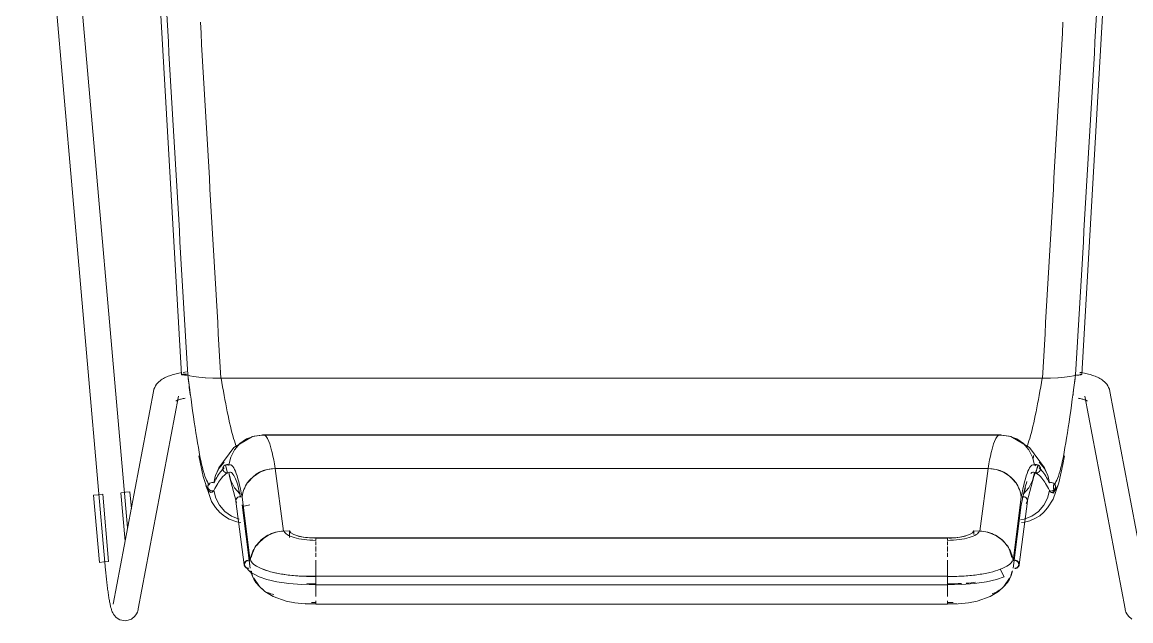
# Model space of a CAD drawing. Header units: millimetres. Extents: x 155927 to 317870, y -36033 to 97293.
# Drawn here: x 158896 to 159413, y 30366 to 30645 of the extents above; entities that cross this region are included whole.
import ezdxf

# ---------------------------------------------------------------- set-up
doc = ezdxf.new("R2010")
doc.units = ezdxf.units.MM
doc.header["$MEASUREMENT"] = 0
doc.layers.add('I-FURN', color=8, linetype='CONTINUOUS', lineweight=9)

msp = doc.modelspace()

# ---------------------------------------------------------------- linework, layer by layer
at = {"layer": 'I-FURN'}
for p, q in [((158944.86, 30409.3), (158907.57, 30833.8)), ((158895.61, 30832.75), (158934.56, 30389.43)), ((158950.76, 30812.63), (158970.04, 30480.72)), ((159409.56, 30812.63), (159390.28, 30480.72)), ((158966.18, 30480.74), (158966.81, 30480.91)), ((158966.81, 30480.91), (158967.45, 30481.07)), ((158967.45, 30481.07), (158968.11, 30481.22)), ((158968.11, 30481.22), (158968.77, 30481.37)), ((158968.77, 30481.37), (158969.46, 30481.5)), ((158969.46, 30481.5), (158970.15, 30481.63)), ((158970.1, 30480.77), (158970.29, 30480.82)), ((158970.29, 30480.82), (158970.11, 30480.77)), ((158970.58, 30480.86), (158970.29, 30480.82)), ((158970.29, 30480.82), (158970.58, 30480.86)), ((158970.96, 30480.9), (158970.58, 30480.86)), ((158970.58, 30480.86), (158970.96, 30480.9)), ((158970.85, 30481.74), (158971.57, 30481.85)), ((158971.41, 30480.92), (158970.96, 30480.9)), ((158970.96, 30480.9), (158971.41, 30480.92)), ((158971.9, 30480.93), (158971.41, 30480.92)), ((158971.41, 30480.92), (158971.9, 30480.93)), ((158971.57, 30481.85), (158972.29, 30481.95)), ((158972.4, 30480.93), (158971.9, 30480.93)), ((158971.9, 30480.93), (158972.4, 30480.93)), ((159389.74, 30480.86), (159389.36, 30480.9)), ((159389.36, 30480.9), (159389.74, 30480.86)), ((159390.17, 30481.63), (159389.47, 30481.74)), ((159390.03, 30480.82), (159389.74, 30480.86)), ((159389.74, 30480.86), (159390.03, 30480.82)), ((159390.87, 30481.5), (159390.17, 30481.63)), ((159391.55, 30481.37), (159390.87, 30481.5)), ((159392.21, 30481.22), (159391.55, 30481.37)), ((159392.87, 30481.07), (159392.21, 30481.22)), ((159393.51, 30480.91), (159392.87, 30481.07)), ((159394.14, 30480.74), (159393.51, 30480.91)), ((158957.91, 30475.54), (158958.39, 30476.23)), ((158958.39, 30476.23), (158958.9, 30476.83)), ((158958.9, 30476.83), (158959.43, 30477.35)), ((158959.43, 30477.35), (158959.96, 30477.8)), ((158959.96, 30477.8), (158960.49, 30478.2)), ((158960.49, 30478.2), (158961.02, 30478.56)), ((158961.02, 30478.56), (158961.57, 30478.88)), ((158961.57, 30478.88), (158962.1, 30479.17)), ((158962.1, 30479.17), (158962.65, 30479.45)), ((158962.65, 30479.45), (158963.21, 30479.7)), ((158963.21, 30479.7), (158963.78, 30479.93)), ((158963.78, 30479.93), (158964.36, 30480.15)), ((158964.36, 30480.15), (158964.96, 30480.36)), ((158964.96, 30480.36), (158965.56, 30480.55)), ((158965.56, 30480.55), (158966.18, 30480.74)), ((158970.04, 30480.72), (158970.1, 30480.77)), ((158970.11, 30480.66), (158970.04, 30480.72)), ((158970.11, 30480.77), (158970.05, 30480.72)), ((158970.05, 30480.72), (158970.12, 30480.66)), ((158970.31, 30480.61), (158970.11, 30480.66)), ((158970.12, 30480.66), (158970.31, 30480.61)), ((158970.31, 30480.61), (158970.61, 30480.57)), ((158970.61, 30480.57), (158970.31, 30480.61)), ((158970.61, 30480.57), (158971, 30480.54)), ((158970.99, 30480.54), (158970.61, 30480.57)), ((158971.45, 30480.51), (158970.99, 30480.54)), ((158971, 30480.54), (158971.45, 30480.51)), ((158971.45, 30480.51), (158971.94, 30480.51)), ((158971.94, 30480.51), (158971.45, 30480.51)), ((158971.94, 30480.51), (158972.44, 30480.51)), ((158972.44, 30480.51), (158971.94, 30480.51)), ((158972.44, 30480.51), (158972.91, 30480.53)), ((158972.91, 30480.53), (158972.44, 30480.51)), ((158973.81, 30480.13), (158972.91, 30480.53)), ((158972.91, 30480.53), (158973.81, 30480.13)), ((158975.55, 30479.76), (158973.81, 30480.13)), ((158973.81, 30480.13), (158975.56, 30479.76)), ((158978.02, 30479.45), (158975.56, 30479.76)), ((158975.56, 30479.76), (158978.05, 30479.45)), ((158981.11, 30479.21), (158978.05, 30479.45)), ((158978.05, 30479.45), (158981.16, 30479.21)), ((158984.63, 30479.06), (158981.15, 30479.21)), ((158981.16, 30479.21), (158984.69, 30479.06)), ((158988.38, 30479), (158984.69, 30479.06)), ((158984.69, 30479.06), (158988.46, 30479)), ((158988.46, 30479), (159371.86, 30479)), ((159371.86, 30479), (158988.46, 30479)), ((159371.86, 30479), (159375.63, 30479.06)), ((159375.63, 30479.06), (159371.94, 30479)), ((159375.63, 30479.06), (159379.16, 30479.21)), ((159379.17, 30479.21), (159375.69, 30479.06)), ((159379.16, 30479.21), (159382.27, 30479.45)), ((159382.27, 30479.45), (159379.21, 30479.21)), ((159382.27, 30479.45), (159384.76, 30479.76)), ((159384.76, 30479.76), (159382.3, 30479.45)), ((159384.76, 30479.76), (159386.51, 30480.13)), ((159386.51, 30480.13), (159384.77, 30479.76)), ((159387.41, 30480.53), (159386.51, 30480.13)), ((159386.51, 30480.13), (159387.41, 30480.53)), ((159387.41, 30480.53), (159387.88, 30480.51)), ((159387.88, 30480.51), (159387.41, 30480.53)), ((159387.88, 30480.51), (159388.38, 30480.51)), ((159388.38, 30480.51), (159387.88, 30480.51)), ((159388.38, 30480.51), (159388.87, 30480.51)), ((159388.87, 30480.51), (159388.38, 30480.51)), ((159388.87, 30480.51), (159389.33, 30480.54)), ((159389.33, 30480.54), (159388.87, 30480.51)), ((159389.33, 30480.54), (159389.71, 30480.57)), ((159389.71, 30480.57), (159389.33, 30480.54)), ((159389.71, 30480.57), (159390.01, 30480.61)), ((159390.01, 30480.61), (159389.71, 30480.57)), ((159390.27, 30480.72), (159390.21, 30480.77)), ((159390.22, 30480.77), (159390.28, 30480.72)), ((159394.76, 30480.55), (159394.14, 30480.74)), ((159395.36, 30480.36), (159394.76, 30480.55)), ((159395.96, 30480.15), (159395.36, 30480.36)), ((159396.54, 30479.93), (159395.96, 30480.15)), ((159397.11, 30479.7), (159396.54, 30479.93)), ((159397.67, 30479.45), (159397.11, 30479.7)), ((159398.22, 30479.17), (159397.67, 30479.45)), ((159398.76, 30478.88), (159398.22, 30479.17)), ((159399.3, 30478.56), (159398.76, 30478.88)), ((159399.83, 30478.2), (159399.3, 30478.56)), ((159400.36, 30477.8), (159399.83, 30478.2)), ((159400.89, 30477.35), (159400.36, 30477.8)), ((159401.42, 30476.83), (159400.89, 30477.35)), ((159401.93, 30476.23), (159401.42, 30476.83)), ((159402.41, 30475.54), (159401.93, 30476.23)), ((158956.85, 30472.87), (158938.04, 30373.58)), ((158949.83, 30371.35), (158968.64, 30470.64)), ((158956.85, 30472.87), (158957.11, 30473.86)), ((158957.11, 30473.86), (158957.47, 30474.75)), ((158957.47, 30474.75), (158957.91, 30475.54)), ((159391.68, 30470.64), (159410.49, 30371.35)), ((159402.85, 30474.75), (159402.41, 30475.54)), ((159403.21, 30473.86), (159402.85, 30474.75)), ((159403.47, 30472.87), (159403.21, 30473.86)), ((159422.28, 30373.58), (159403.47, 30472.87)), ((158967.42, 30468.41), (158967.45, 30468.42)), ((158967.45, 30468.42), (158967.52, 30468.47)), ((158967.52, 30468.47), (158967.61, 30468.51)), ((158967.61, 30468.51), (158967.76, 30468.59)), ((158967.76, 30468.59), (158967.95, 30468.67)), ((158967.95, 30468.67), (158968.19, 30468.77)), ((158968.19, 30468.77), (158968.45, 30468.87)), ((158968.45, 30468.87), (158968.76, 30468.98)), ((158968.76, 30468.98), (158969.09, 30469.08)), ((158969.09, 30469.08), (158969.46, 30469.19)), ((158969.46, 30469.19), (158969.85, 30469.3)), ((158969.85, 30469.3), (158970.28, 30469.41)), ((158970.28, 30469.41), (158970.72, 30469.51)), ((158970.72, 30469.51), (158971.19, 30469.61)), ((158971.19, 30469.61), (158971.68, 30469.71)), ((159389.13, 30469.61), (159388.64, 30469.71)), ((159389.6, 30469.51), (159389.13, 30469.61)), ((159390.05, 30469.41), (159389.6, 30469.51)), ((159390.47, 30469.3), (159390.05, 30469.41)), ((159390.86, 30469.19), (159390.47, 30469.3)), ((159391.23, 30469.08), (159390.86, 30469.19)), ((159391.56, 30468.98), (159391.23, 30469.08)), ((159391.87, 30468.87), (159391.56, 30468.98)), ((159392.13, 30468.77), (159391.87, 30468.87)), ((159392.37, 30468.67), (159392.13, 30468.77)), ((159392.56, 30468.59), (159392.37, 30468.67)), ((159392.71, 30468.51), (159392.56, 30468.59)), ((159392.8, 30468.47), (159392.71, 30468.51)), ((159392.87, 30468.42), (159392.8, 30468.47)), ((159392.9, 30468.41), (159392.87, 30468.42)), ((159003.12, 30451.78), (158994.47, 30446.67)), ((159000.41, 30450.66), (158997.27, 30448.49)), ((158997.27, 30448.48), (159000.41, 30450.65)), ((159003.27, 30451.85), (159000.09, 30450.48)), ((159000.41, 30450.65), (159003.98, 30452.02)), ((159003.98, 30452.02), (159000.41, 30450.66)), ((159008.31, 30452.65), (159003.27, 30451.85)), ((159003.98, 30452.02), (159007.77, 30452.5)), ((159007.77, 30452.5), (159003.98, 30452.02)), ((159007.77, 30452.5), (159352.55, 30452.5)), ((159352.55, 30452.5), (159007.77, 30452.5)), ((159047.22, 30452.65), (159008.31, 30452.65)), ((159352.02, 30452.65), (159047.22, 30452.65)), ((159352.01, 30452.65), (159357.05, 30451.85)), ((159352.55, 30452.5), (159356.34, 30452.02)), ((159356.34, 30452.02), (159352.55, 30452.5)), ((159356.34, 30452.02), (159359.91, 30450.65)), ((159359.91, 30450.66), (159356.34, 30452.02)), ((159357.05, 30451.85), (159360.23, 30450.48)), ((159357.2, 30451.78), (159365.86, 30446.67)), ((159363.05, 30448.49), (159359.91, 30450.66)), ((159359.91, 30450.65), (159363.05, 30448.48)), ((158994.47, 30446.67), (158987.48, 30437.13)), ((158994.76, 30445.62), (158993.01, 30442.22)), ((158993.01, 30442.22), (158994.77, 30445.61)), ((158997.27, 30448.49), (158994.76, 30445.62)), ((158994.77, 30445.61), (158997.27, 30448.48)), ((159365.56, 30445.62), (159363.05, 30448.49)), ((159363.05, 30448.48), (159365.55, 30445.61)), ((159365.55, 30445.61), (159367.31, 30442.22)), ((159367.31, 30442.22), (159365.56, 30445.62)), ((159365.86, 30446.67), (159372.84, 30437.13)), ((158978.15, 30442.8), (158980.05, 30433.14)), ((158989.93, 30439.89), (158987.53, 30437.06)), ((158987.54, 30437.05), (158989.94, 30439.89)), ((158993.01, 30442.22), (158992.12, 30438.51)), ((159368.2, 30438.51), (159367.31, 30442.22)), ((159370.39, 30439.89), (159372.78, 30437.06)), ((159372.79, 30437.06), (159370.39, 30439.89)), ((159381.43, 30438.74), (159382.17, 30442.8)), ((158987.53, 30437.06), (158985.89, 30433.73)), ((158985.9, 30433.73), (158987.54, 30437.05)), ((158987.48, 30437.13), (158986.59, 30435.38)), ((158989.34, 30437.24), (158989.27, 30436.75)), ((158989.27, 30436.75), (158989.34, 30436.26)), ((158989.28, 30436.75), (158989.35, 30437.24)), ((158989.35, 30436.26), (158989.28, 30436.75)), ((158989.53, 30437.71), (158989.34, 30437.24)), ((158989.34, 30436.26), (158989.53, 30435.8)), ((158989.35, 30437.24), (158989.53, 30437.7)), ((158989.53, 30435.8), (158989.35, 30436.26)), ((158989.53, 30437.7), (158989.83, 30438.11)), ((158989.82, 30438.11), (158989.53, 30437.71)), ((158989.83, 30435.4), (158989.53, 30435.8)), ((158989.53, 30435.8), (158989.82, 30435.4)), ((158990.21, 30438.42), (158989.82, 30438.11)), ((158989.82, 30435.4), (158990.21, 30435.08)), ((158989.83, 30438.11), (158990.21, 30438.42)), ((158990.21, 30435.09), (158989.83, 30435.4)), ((158990.21, 30438.42), (158990.66, 30438.62)), ((158990.66, 30438.62), (158990.21, 30438.42)), ((158990.66, 30434.88), (158990.21, 30435.09)), ((158990.21, 30435.08), (158990.66, 30434.88)), ((158993.18, 30438.52), (158990.3, 30438.48)), ((158990.6, 30438.61), (158991.44, 30434.72)), ((158991.15, 30438.71), (158990.66, 30438.62)), ((158990.66, 30438.62), (158991.15, 30438.7)), ((158991.15, 30434.8), (158990.66, 30434.88)), ((158990.66, 30434.88), (158991.15, 30434.8)), ((158991.65, 30438.67), (158991.15, 30438.71)), ((158991.15, 30438.7), (158991.65, 30438.67)), ((158991.65, 30434.84), (158991.15, 30434.8)), ((158991.15, 30434.8), (158991.65, 30434.84)), ((158991.65, 30438.67), (158992.12, 30438.5)), ((158992.12, 30438.51), (158991.65, 30438.67)), ((158992.12, 30435), (158991.65, 30434.84)), ((158991.65, 30434.84), (158992.12, 30435)), ((158992.12, 30435), (158993.01, 30431.29)), ((158992.47, 30433.15), (158992.15, 30435.02)), ((159006.49, 30435.11), (159003.38, 30433.03)), ((159010.03, 30436.42), (159006.49, 30435.11)), ((159013.8, 30436.9), (159010.03, 30436.42)), ((159017.66, 30407.62), (159013.8, 30436.9)), ((159013.8, 30436.9), (159346.52, 30436.9)), ((159346.52, 30436.9), (159013.8, 30436.9)), ((159346.52, 30436.9), (159342.66, 30407.62)), ((159350.29, 30436.42), (159346.52, 30436.9)), ((159353.83, 30435.11), (159350.29, 30436.42)), ((159356.95, 30433.03), (159353.83, 30435.11)), ((159367.31, 30431.29), (159368.2, 30435)), ((159367.85, 30433.15), (159370.02, 30438.48)), ((159368.2, 30438.5), (159368.67, 30438.67)), ((159368.67, 30438.67), (159368.2, 30438.51)), ((159368.67, 30434.84), (159368.2, 30435)), ((159368.2, 30435), (159368.67, 30434.84)), ((159369.17, 30438.71), (159368.67, 30438.67)), ((159368.67, 30438.67), (159369.17, 30438.7)), ((159369.17, 30434.8), (159368.67, 30434.84)), ((159368.67, 30434.84), (159369.17, 30434.8)), ((159368.88, 30434.72), (159369.72, 30438.61)), ((159369.66, 30438.62), (159369.17, 30438.71)), ((159369.17, 30438.7), (159369.66, 30438.62)), ((159369.66, 30434.88), (159369.17, 30434.8)), ((159369.17, 30434.8), (159369.66, 30434.88)), ((159369.66, 30438.62), (159370.11, 30438.42)), ((159370.11, 30438.42), (159369.66, 30438.62)), ((159370.11, 30435.09), (159369.66, 30434.88)), ((159369.66, 30434.88), (159370.11, 30435.08)), ((159370.11, 30438.42), (159370.49, 30438.11)), ((159370.5, 30438.11), (159370.11, 30438.42)), ((159370.49, 30435.4), (159370.11, 30435.09)), ((159370.11, 30435.08), (159370.5, 30435.4)), ((159370.49, 30438.11), (159370.79, 30437.7)), ((159370.79, 30435.8), (159370.49, 30435.4)), ((159370.79, 30437.71), (159370.5, 30438.11)), ((159370.5, 30435.4), (159370.79, 30435.8)), ((159370.98, 30437.24), (159370.79, 30437.71)), ((159370.79, 30437.7), (159370.98, 30437.24)), ((159370.98, 30436.26), (159370.79, 30435.8)), ((159370.79, 30435.8), (159370.98, 30436.26)), ((159370.98, 30437.24), (159371.04, 30436.75)), ((159371.05, 30436.75), (159370.98, 30437.24)), ((159371.04, 30436.75), (159370.98, 30436.26)), ((159370.98, 30436.26), (159371.05, 30436.75)), ((159372.78, 30437.05), (159374.42, 30433.73)), ((159374.43, 30433.73), (159372.79, 30437.06)), ((159372.84, 30437.13), (159373.73, 30435.38)), ((159379.54, 30430.22), (159381.43, 30438.74)), ((158980.05, 30433.14), (158984.04, 30421.43)), ((158982.34, 30428.82), (158982.53, 30429.28)), ((158982.52, 30429.28), (158982.34, 30428.82)), ((158982.81, 30429.68), (158982.52, 30429.28)), ((158982.53, 30429.28), (158982.82, 30429.68)), ((158983.19, 30430), (158982.81, 30429.68)), ((158982.82, 30429.68), (158983.19, 30430)), ((158983.19, 30430), (158983.64, 30430.21)), ((158983.64, 30430.21), (158983.19, 30430)), ((158983.64, 30430.21), (158984.13, 30430.3)), ((158984.13, 30430.3), (158983.64, 30430.21)), ((158984.13, 30430.3), (158984.63, 30430.27)), ((158984.63, 30430.27), (158984.13, 30430.3)), ((158984.63, 30430.27), (158985.11, 30430.12)), ((158985.11, 30430.12), (158984.63, 30430.27)), ((158985.11, 30430.12), (158985.9, 30433.73)), ((158985.89, 30433.73), (158985.11, 30430.12)), ((158995.44, 30421.54), (158992.47, 30433.15)), ((158993.01, 30431.29), (158994.76, 30427.89)), ((159003.38, 30433.03), (159000.89, 30430.29)), ((159359.43, 30430.29), (159356.95, 30433.03)), ((159364.88, 30421.54), (159367.85, 30433.15)), ((159365.56, 30427.89), (159367.31, 30431.29)), ((159374.42, 30433.73), (159375.21, 30430.12)), ((159375.21, 30430.12), (159374.43, 30433.73)), ((159375.21, 30430.12), (159375.69, 30430.27)), ((159375.69, 30430.27), (159375.21, 30430.12)), ((159375.69, 30430.27), (159376.19, 30430.3)), ((159376.19, 30430.3), (159375.69, 30430.27)), ((159376.19, 30430.3), (159376.68, 30430.21)), ((159376.68, 30430.21), (159376.19, 30430.3)), ((159376.68, 30430.21), (159377.13, 30430)), ((159377.13, 30430), (159376.68, 30430.21)), ((159376.87, 30422.59), (159379.54, 30430.22)), ((159377.24, 30425.39), (159377.04, 30429.23)), ((159377.13, 30430), (159377.51, 30429.68)), ((159377.51, 30429.68), (159377.13, 30430)), ((159377.51, 30429.68), (159377.79, 30429.28)), ((159377.8, 30429.28), (159377.51, 30429.68)), ((159377.79, 30429.28), (159377.98, 30428.82)), ((159377.98, 30428.82), (159377.8, 30429.28)), ((158928.98, 30424.45), (158931.03, 30424.63)), ((158931.74, 30393.04), (158928.98, 30424.45)), ((158931.03, 30424.63), (158933.09, 30424.81)), ((158935.98, 30393.41), (158933.22, 30424.82)), ((158941.66, 30425.56), (158943.65, 30402.96)), ((158941.79, 30425.57), (158943.85, 30425.75)), ((158943.85, 30425.75), (158945.89, 30425.93)), ((158946.59, 30418.04), (158945.89, 30425.93)), ((158982.34, 30428.82), (158982.28, 30428.33)), ((158982.28, 30428.33), (158982.35, 30427.85)), ((158982.29, 30428.33), (158982.34, 30428.82)), ((158982.36, 30427.85), (158982.29, 30428.33)), ((158982.35, 30427.85), (158982.55, 30427.39)), ((158982.55, 30427.4), (158982.36, 30427.85)), ((158982.85, 30427), (158982.55, 30427.4)), ((158982.55, 30427.39), (158982.85, 30427)), ((158983.24, 30426.7), (158982.85, 30427)), ((158982.85, 30427), (158983.24, 30426.69)), ((158983.7, 30426.5), (158983.24, 30426.7)), ((158983.24, 30426.69), (158983.69, 30426.5)), ((158983.69, 30426.5), (158984.19, 30426.42)), ((158984.19, 30426.42), (158983.7, 30426.5)), ((158984.69, 30426.47), (158984.19, 30426.42)), ((158984.19, 30426.42), (158984.69, 30426.47)), ((158985.16, 30426.63), (158984.69, 30426.47)), ((158984.69, 30426.47), (158985.16, 30426.63)), ((158985.48, 30424.89), (158985.16, 30426.63)), ((158985.16, 30426.63), (158986.06, 30423)), ((158994.76, 30427.89), (158997.27, 30425.02)), ((158997.27, 30425.02), (158997.41, 30424.9)), ((158998.5, 30424.94), (158998.26, 30423.52)), ((159362.06, 30423.52), (159361.82, 30424.94)), ((159363.29, 30425.49), (159361.92, 30419.19)), ((159362.91, 30424.9), (159363.05, 30425.02)), ((159363.05, 30425.02), (159365.56, 30427.89)), ((159364.05, 30427.92), (159363.29, 30425.49)), ((159374.26, 30423), (159375.16, 30426.63)), ((159375.16, 30426.63), (159374.84, 30424.89)), ((159375.63, 30426.47), (159375.16, 30426.63)), ((159375.16, 30426.63), (159375.63, 30426.47)), ((159376.07, 30425.71), (159377.24, 30425.39)), ((159376.62, 30426.5), (159376.13, 30426.42)), ((159376.13, 30426.42), (159376.63, 30426.5)), ((159377.08, 30426.7), (159376.62, 30426.5)), ((159376.63, 30426.5), (159377.08, 30426.69)), ((159377.47, 30427), (159377.08, 30426.7)), ((159377.08, 30426.69), (159377.47, 30427)), ((159377.77, 30427.4), (159377.47, 30427)), ((159377.47, 30427), (159377.77, 30427.39)), ((159377.96, 30427.85), (159377.77, 30427.4)), ((159377.77, 30427.39), (159377.97, 30427.85)), ((159378.04, 30428.33), (159377.96, 30427.85)), ((159377.97, 30427.85), (159378.04, 30428.33)), ((159377.98, 30428.82), (159378.04, 30428.33)), ((159378.04, 30428.33), (159377.98, 30428.82)), ((158984.04, 30421.43), (158985.86, 30418.6)), ((158986.06, 30423), (158987.8, 30419.68)), ((158987.8, 30419.68), (158990.28, 30416.85)), ((158995.48, 30422.32), (158995.41, 30421.85)), ((158995.41, 30421.85), (158995.48, 30421.38)), ((158995.43, 30421.62), (158999.28, 30391.84)), ((158995.67, 30422.76), (158995.48, 30422.32)), ((158995.48, 30421.38), (158995.67, 30420.94)), ((158995.96, 30423.14), (158995.67, 30422.76)), ((158996.35, 30423.44), (158995.96, 30423.14)), ((158996.8, 30423.64), (158996.35, 30423.44)), ((158997.29, 30423.72), (158996.8, 30423.64)), ((158997.79, 30423.68), (158997.29, 30423.72)), ((159002.1, 30393.82), (158998.26, 30423.52)), ((158998.28, 30419.97), (159002.12, 30390.28)), ((158998.4, 30419.19), (159001.89, 30419.88)), ((159358.2, 30390.28), (159362.04, 30419.97)), ((159358.22, 30393.82), (159362.06, 30423.52)), ((159361.04, 30391.84), (159364.89, 30421.62)), ((159363.03, 30423.72), (159362.53, 30423.68)), ((159363.52, 30423.64), (159363.03, 30423.72)), ((159363.97, 30423.44), (159363.52, 30423.64)), ((159364.36, 30423.14), (159363.97, 30423.44)), ((159364.65, 30422.76), (159364.36, 30423.14)), ((159364.36, 30420.55), (159364.65, 30420.94)), ((159364.84, 30422.32), (159364.65, 30422.76)), ((159364.65, 30420.94), (159364.84, 30421.38)), ((159364.91, 30421.85), (159364.84, 30422.32)), ((159364.84, 30421.38), (159364.91, 30421.85)), ((159370.04, 30416.85), (159372.52, 30419.68)), ((159372.52, 30419.68), (159374.26, 30423)), ((159374.37, 30418.48), (159376.87, 30422.59)), ((158985.86, 30418.6), (158987.85, 30416.36)), ((158987.85, 30416.36), (158990.02, 30414.58)), ((158990.02, 30414.58), (158992.29, 30413.24)), ((158990.28, 30416.85), (158993.37, 30414.68)), ((158993.37, 30414.68), (158996.88, 30413.28)), ((159363.44, 30413.28), (159366.95, 30414.68)), ((159366.95, 30414.68), (159370.04, 30416.85)), ((159368.45, 30413.45), (159370.65, 30414.83)), ((159370.65, 30414.83), (159372.63, 30416.51)), ((159372.63, 30416.51), (159374.37, 30418.48)), ((158992.29, 30413.24), (158995.89, 30411.94)), ((158995.89, 30411.94), (158997.67, 30411.71)), ((159363.44, 30413.29), (159361.69, 30412.91)), ((159361.7, 30412.91), (159363.44, 30413.28)), ((159362.16, 30411.62), (159363.58, 30411.77)), ((159363.58, 30411.77), (159366.09, 30412.43)), ((159366.09, 30412.43), (159368.45, 30413.45)), ((159020.38, 30407.69), (159017.66, 30407.62)), ((159020.38, 30407.69), (159020.38, 30404.68)), ((159021.02, 30406.83), (159020.38, 30407.69)), ((159022.37, 30406.04), (159021.02, 30406.83)), ((159024.35, 30405.37), (159022.37, 30406.04)), ((159026.85, 30404.86), (159024.35, 30405.37)), ((159029.7, 30404.54), (159026.85, 30404.86)), ((159032.73, 30404.43), (159029.7, 30404.54)), ((159327.59, 30404.43), (159032.73, 30404.43)), ((159032.73, 30404.37), (159327.59, 30404.37)), ((159330.62, 30404.54), (159327.59, 30404.43)), ((159333.47, 30404.86), (159330.62, 30404.54)), ((159335.97, 30405.37), (159333.47, 30404.86)), ((159337.95, 30406.04), (159335.97, 30405.37)), ((159339.3, 30406.83), (159337.95, 30406.04)), ((159339.94, 30407.69), (159339.3, 30406.83)), ((159339.94, 30406.03), (159339.94, 30407.69)), ((159342.66, 30407.62), (159339.94, 30407.69)), ((159032.73, 30401.11), (159032.73, 30402.85)), ((159032.73, 30398.06), (159032.73, 30400.52)), ((159327.59, 30402.85), (159327.59, 30401.11)), ((159327.59, 30400.52), (159327.59, 30398.06)), ((158933.79, 30393.22), (158931.74, 30393.04)), ((158935.85, 30393.4), (158933.79, 30393.22)), ((159001.97, 30391.47), (159001.35, 30396.25)), ((159032.73, 30395.7), (159032.73, 30397.54)), ((159032.73, 30390.51), (159032.73, 30394.07)), ((159327.59, 30397.54), (159327.59, 30395.69)), ((159327.59, 30394.07), (159327.59, 30390.51)), ((159358.65, 30393.81), (159358.97, 30396.25)), ((158934.57, 30389.27), (158934.56, 30389.43)), ((158934.64, 30388.52), (158934.57, 30389.27)), ((158934.71, 30387.77), (158934.64, 30388.52)), ((158934.78, 30387.02), (158934.71, 30387.77)), ((159002.19, 30388.44), (158999.64, 30391.34)), ((159006.31, 30386.26), (159002.19, 30388.44)), ((159008.06, 30389.8), (159011.5, 30388.7)), ((159011.5, 30388.7), (159015.93, 30387.73)), ((159015.93, 30387.73), (159019.95, 30387.14)), ((159032.73, 30390.31), (159032.73, 30386.5)), ((159032.73, 30386.5), (159032.73, 30390.31)), ((159327.59, 30386.5), (159327.59, 30390.31)), ((159327.59, 30390.31), (159327.59, 30386.5)), ((159354.02, 30386.26), (159352.26, 30389.8)), ((158934.86, 30386.28), (158934.78, 30387.02)), ((158934.93, 30385.54), (158934.86, 30386.28)), ((158935.01, 30384.8), (158934.93, 30385.54)), ((158935.09, 30384.08), (158935.01, 30384.8)), ((158935.17, 30383.36), (158935.09, 30384.08)), ((158935.25, 30382.65), (158935.17, 30383.36)), ((158935.34, 30381.95), (158935.25, 30382.65)), ((159003.76, 30385.65), (159003.66, 30385.85)), ((159006.44, 30381.75), (159003.76, 30385.65)), ((159009.76, 30385.09), (159006.31, 30386.26)), ((159014.45, 30383.99), (159009.76, 30385.09)), ((159020.07, 30383.15), (159014.45, 30383.99)), ((159019.95, 30387.14), (159026.51, 30386.61)), ((159026.19, 30382.66), (159020.07, 30383.15)), ((159032.73, 30382.57), (159026.19, 30382.66)), ((159026.51, 30386.61), (159032.73, 30386.53)), ((159327.59, 30386.53), (159032.73, 30386.53)), ((159032.73, 30382.57), (159032.73, 30386.53)), ((159032.73, 30386.52), (159032.73, 30386.42)), ((159032.73, 30386.42), (159032.73, 30386.2)), ((159032.73, 30386.2), (159032.73, 30385.87)), ((159032.73, 30385.87), (159032.73, 30385.45)), ((159032.73, 30385.45), (159032.73, 30384.97)), ((159032.73, 30384.97), (159032.73, 30384.48)), ((159032.73, 30384.48), (159032.73, 30383.98)), ((159032.73, 30383.98), (159032.73, 30383.53)), ((159032.73, 30383.53), (159032.73, 30383.14)), ((159032.73, 30383.14), (159032.73, 30382.84)), ((159032.73, 30382.84), (159032.73, 30382.64)), ((159032.73, 30382.81), (159032.73, 30379.79)), ((159032.73, 30379.8), (159032.73, 30382.81)), ((159032.73, 30382.64), (159032.73, 30382.57)), ((159032.73, 30382.57), (159327.59, 30382.57)), ((159327.59, 30386.42), (159327.59, 30382.57)), ((159327.59, 30386.2), (159327.59, 30386.42)), ((159327.59, 30385.87), (159327.59, 30386.2)), ((159327.59, 30385.45), (159327.59, 30385.87)), ((159327.59, 30384.97), (159327.59, 30385.45)), ((159327.59, 30384.48), (159327.59, 30384.97)), ((159327.59, 30383.98), (159327.59, 30384.48)), ((159327.59, 30383.53), (159327.59, 30383.98)), ((159327.59, 30383.14), (159327.59, 30383.53)), ((159327.59, 30382.84), (159327.59, 30383.14)), ((159327.59, 30382.64), (159327.59, 30382.84)), ((159327.59, 30379.79), (159327.59, 30382.81)), ((159327.59, 30382.81), (159327.59, 30379.8)), ((159327.59, 30382.57), (159334.13, 30382.66)), ((159327.59, 30382.57), (159327.59, 30382.64)), ((159334.13, 30382.66), (159340.25, 30383.15)), ((159340.25, 30383.15), (159345.87, 30383.99)), ((159345.87, 30383.99), (159350.56, 30385.09)), ((159350.56, 30385.09), (159354.02, 30386.26)), ((159353.88, 30381.75), (159356.56, 30385.65)), ((159356.56, 30385.65), (159356.66, 30385.85)), ((158935.42, 30381.26), (158935.34, 30381.95)), ((158935.51, 30380.59), (158935.42, 30381.26)), ((158935.6, 30379.93), (158935.51, 30380.59)), ((158935.69, 30379.28), (158935.6, 30379.93)), ((158935.78, 30378.64), (158935.69, 30379.28)), ((158935.87, 30378.02), (158935.78, 30378.64)), ((158935.96, 30377.42), (158935.87, 30378.02)), ((158936.05, 30376.83), (158935.96, 30377.42)), ((159008.92, 30379.46), (159006.44, 30381.75)), ((159012.8, 30377.07), (159008.92, 30379.46)), ((159032.73, 30377.05), (159032.73, 30379.63)), ((159327.59, 30379.63), (159327.59, 30377.05)), ((159347.52, 30377.07), (159351.4, 30379.46)), ((159351.4, 30379.46), (159353.88, 30381.75)), ((158936.14, 30376.27), (158936.05, 30376.83)), ((158936.24, 30375.71), (158936.14, 30376.27)), ((158936.33, 30375.18), (158936.24, 30375.71)), ((158936.42, 30374.67), (158936.33, 30375.18)), ((158936.52, 30374.17), (158936.42, 30374.67)), ((158936.62, 30373.69), (158936.52, 30374.17)), ((158936.71, 30373.23), (158936.62, 30373.69)), ((158936.81, 30372.79), (158936.71, 30373.23)), ((158936.91, 30372.36), (158936.81, 30372.79)), ((158937.01, 30371.95), (158936.91, 30372.36)), ((159018.85, 30374.94), (159012.8, 30377.07)), ((159022.88, 30374.15), (159018.85, 30374.94)), ((159027.7, 30373.64), (159022.88, 30374.15)), ((159032.73, 30373.53), (159027.7, 30373.64)), ((159032.73, 30373.55), (159032.73, 30375.02)), ((159032.73, 30373.7), (159032.73, 30373.53)), ((159032.73, 30373.53), (159327.59, 30373.53)), ((159327.59, 30375.02), (159327.59, 30373.55)), ((159327.59, 30373.53), (159327.59, 30373.7)), ((159327.59, 30373.53), (159332.62, 30373.64)), ((159332.62, 30373.64), (159337.44, 30374.15)), ((159337.44, 30374.15), (159341.47, 30374.94)), ((159341.47, 30374.94), (159347.52, 30377.07)), ((158937.12, 30371.55), (158937.01, 30371.95)), ((158937.24, 30371.15), (158937.12, 30371.55)), ((158937.36, 30370.76), (158937.24, 30371.15)), ((158937.5, 30370.35), (158937.36, 30370.76)), ((158937.67, 30369.92), (158937.5, 30370.35)), ((158937.89, 30369.45), (158937.67, 30369.92)), ((158938.19, 30368.89), (158937.89, 30369.45)), ((158938.67, 30368.19), (158938.19, 30368.89)), ((158939.53, 30367.28), (158938.67, 30368.19)), ((158941.18, 30366.24), (158939.53, 30367.28)), ((158946.69, 30366.59), (158948.27, 30367.91)), ((158948.27, 30367.91), (158949.02, 30368.99)), ((158949.02, 30368.99), (158949.39, 30369.79)), ((158949.39, 30369.79), (158949.6, 30370.41)), ((158949.6, 30370.41), (158949.74, 30370.93)), ((158949.74, 30370.93), (158949.83, 30371.35)), ((159410.58, 30370.93), (159410.49, 30371.35)), ((159410.72, 30370.41), (159410.58, 30370.93)), ((159410.93, 30369.79), (159410.72, 30370.41)), ((159411.31, 30368.99), (159410.93, 30369.79)), ((159412.05, 30367.91), (159411.31, 30368.99)), ((159413.63, 30366.59), (159412.05, 30367.91)), ((158943.94, 30365.75), (158941.18, 30366.24)), ((158946.69, 30366.59), (158943.94, 30365.75))]:
    msp.add_line(p, q, dxfattribs=at)
for centre, major_axis, ratio, start_param, end_param in [((159013.93, 30421.83), (-15.78, 0), 0.955139, 4.720632, 5.68731), ((159346.39, 30421.83), (-15.78, 0), 0.955139, 3.737469, 4.704147), ((159013.93, 30421.83), (-15.78, 0), 0.955139, 5.687432, 5.928979), ((159346.39, 30421.83), (-15.78, 0), 0.955139, 3.495799, 3.737346), ((159013.93, 30421.83), (-15.78, 0), 0.955139, 5.929149, 6.170649), ((159346.39, 30421.83), (-15.78, 0), 0.955139, 3.254129, 3.495629), ((158997.38, 30421.85), (-1.96, 0), 0.955139, 4.501447, 6.790779), ((159362.94, 30421.85), (-1.96, 0), 0.955139, 2.379629, 4.923331), ((159032.73, 30389.28), (0, -15.75), 0.000004, 3.431839, 3.614078), ((159327.59, 30389.28), (0, -15.75), 0.000004, 2.669107, 2.851347), ((159032.73, 30377.81), (-12.4, 0), 0.287441, 1.402667, 1.570796), ((159327.59, 30377.81), (12.4, 0), 0.287441, 4.712389, 4.932602)]:
    msp.add_ellipse(centre, major_axis=major_axis, ratio=ratio, start_param=start_param, end_param=end_param, dxfattribs=at)
for points in [[(158972.91, 30480.53), (158969.69, 30535.77), (158963.25, 30646.36), (158956.81, 30757.12), (158953.59, 30812.53)], [(159387.41, 30480.53), (159390.63, 30535.77), (159397.07, 30646.36), (159403.51, 30757.12), (159406.73, 30812.53)], [(158988.38, 30479), (158985.19, 30534.36), (158981.99, 30589.78), (158978.8, 30645.24)], [(159381.53, 30645.24), (159378.33, 30589.78), (159375.13, 30534.36), (159371.94, 30479)], [(158972.93, 30480.52), (158973.31, 30477.46), (158973.7, 30474.36), (158974.09, 30471.31)], [(159387.39, 30480.52), (159387, 30477.39), (159386.6, 30474.23), (159386.21, 30471.12)], [(159008.31, 30452.65), (159008.13, 30452.65), (159007.95, 30452.6), (159007.77, 30452.5)], [(159352.55, 30452.5), (159352.37, 30452.6), (159352.19, 30452.65), (159352.02, 30452.65)], [(159367.81, 30442.97), (159367.76, 30442.5), (159367.7, 30442.03), (159367.65, 30441.57)], [(158992.12, 30438.5), (158993.14, 30439.05), (158995.19, 30437.09), (158997.23, 30429.03), (158998.26, 30423.52)], [(159368.2, 30438.5), (159367.18, 30439.05), (159365.13, 30437.09), (159363.09, 30429.03), (159362.06, 30423.52)], [(159368.2, 30435), (159367.66, 30435.29), (159367.11, 30435.15), (159366.57, 30434.58)], [(159368.98, 30438.18), (159368.72, 30438.31), (159368.46, 30438.42), (159368.2, 30438.51)], [(159364.67, 30430.85), (159364.01, 30428.95), (159363.35, 30426.15), (159362.69, 30423.1)], [(159017.66, 30407.62), (159016.37, 30407.58), (159013.87, 30407.22), (159010.27, 30405.81), (159007.12, 30403.62), (159004.59, 30400.78), (159002.83, 30397.44), (159002.25, 30395.06), (159002.1, 30393.82)], [(159032.73, 30403.31), (159028.95, 30403.36), (159021.55, 30404.33), (159018.17, 30406.5), (159017.91, 30407.61)], [(159024.36, 30405.32), (159026.41, 30404.77), (159029.12, 30404.49), (159031.9, 30404.4)], [(159342.41, 30407.61), (159342.28, 30407.05), (159341.34, 30405.95), (159338.01, 30404.56), (159333.22, 30403.6), (159329.48, 30403.34), (159327.59, 30403.31)], [(159328.42, 30404.38), (159331.2, 30404.44), (159333.75, 30404.8), (159335.96, 30405.32)], [(159358.22, 30393.82), (159358.07, 30395.06), (159357.49, 30397.44), (159355.73, 30400.78), (159353.2, 30403.62), (159350.05, 30405.81), (159346.45, 30407.22), (159343.95, 30407.58), (159342.66, 30407.62)], [(159002.56, 30395.34), (159002.87, 30396.73), (159003.38, 30398.09), (159004.07, 30399.35)], [(159356.24, 30399.33), (159356.93, 30398.07), (159357.34, 30396.71), (159357.67, 30395.33)], [(159001.34, 30394), (159001.51, 30394.02), (159001.68, 30394.02), (159001.84, 30393.98)], [(159032.73, 30386.5), (159030.39, 30386.46), (159025.74, 30386.53), (159018.88, 30387.16), (159012.74, 30388.27), (159007.67, 30389.8), (159003.97, 30391.7), (159002.66, 30393.1), (159002.3, 30393.83)], [(159358.02, 30393.83), (159357.66, 30393.1), (159356.35, 30391.7), (159353.89, 30390.43), (159352.43, 30389.86)], [(159003.19, 30386.94), (159002.94, 30387.57), (159002.78, 30388.22), (159002.64, 30388.88)], [(159357.75, 30388.95), (159357.6, 30388.26), (159357.39, 30387.59), (159357.14, 30386.93)], [(159032.73, 30383.1), (159031.31, 30383.08), (159029.88, 30383.08), (159028.47, 30383.12)], [(159334.19, 30383.21), (159332, 30383.1), (159329.81, 30383.06), (159327.59, 30383.1)], [(159340.74, 30383.78), (159339.33, 30383.6), (159337.88, 30383.43), (159336.4, 30383.32)], [(159010.35, 30379.01), (159011.24, 30378.58), (159012.16, 30378.18), (159013.12, 30377.94)], [(159032.73, 30373.62), (159031.02, 30373.62), (159029.35, 30373.69), (159027.76, 30373.84)], [(159331.76, 30373.78), (159330.42, 30373.67), (159329.01, 30373.62), (159327.59, 30373.62)]]:
    msp.add_open_spline(points, degree=3, dxfattribs=at)
for points, knots in [([(158972.91, 30480.53), (158973.93, 30472.98), (158975.96, 30457.77), (158979.01, 30439.33), (158981.45, 30431.03), (158982.87, 30429.43), (158983.28, 30429.23)], [0, 0, 0, 0, 0.25, 0.5, 0.75, 0.8499412, 0.8499412, 0.8499412, 0.8499412]), ([(158995.76, 30446.73), (158995.27, 30447.87), (158993.81, 30452.12), (158991.38, 30462.83), (158989.43, 30473.61), (158988.46, 30479)], [0.375, 0.375, 0.375, 0.375, 0.5, 0.75, 1, 1, 1, 1]), ([(159371.86, 30479), (159370.89, 30473.61), (159368.94, 30462.83), (159366.51, 30452.12), (159365.05, 30447.87), (159364.56, 30446.73)], [0, 0, 0, 0, 0.25, 0.5, 0.625, 0.625, 0.625, 0.625]), ([(159387.41, 30480.53), (159386.39, 30472.98), (159384.36, 30457.77), (159381.31, 30439.33), (159378.87, 30431.03), (159377.45, 30429.43), (159377.04, 30429.23)], [0, 0, 0, 0, 0.25, 0.5, 0.75, 0.8499411, 0.8499411, 0.8499411, 0.8499411]), ([(159013.8, 30436.9), (159012.8, 30442.63), (159010.97, 30450.27), (159009.13, 30452.65), (159008.31, 30452.65)], [0, 0, 0, 0, 0.5, 0.9107154, 0.9107154, 0.9107154, 0.9107154]), ([(159352.01, 30452.65), (159351.19, 30452.65), (159349.35, 30450.27), (159347.52, 30442.63), (159346.52, 30436.9)], [0.0892847, 0.0892847, 0.0892847, 0.0892847, 0.5, 1, 1, 1, 1]), ([(158985.11, 30430.12), (158986.28, 30432.53), (158987.9, 30435.18), (158989.53, 30436.85), (158989.99, 30437.25)], [0, 0, 0, 0, 0.5, 0.696307, 0.696307, 0.696307, 0.696307]), ([(158985.16, 30426.63), (158986.32, 30429.03), (158988.41, 30432.46), (158990.5, 30434.25), (158991.44, 30434.72)], [0, 0, 0, 0, 0.5, 0.9025379, 0.9025379, 0.9025379, 0.9025379]), ([(158992.12, 30435), (158993.14, 30435.55), (158994.96, 30433.82), (158996.77, 30427.33), (158997.56, 30423.62)], [0, 0, 0, 0, 0.5, 0.8877852, 0.8877852, 0.8877852, 0.8877852]), ([(159375.16, 30426.63), (159374, 30429.03), (159371.94, 30432.41), (159369.88, 30434.19), (159368.98, 30434.66)], [0, 0, 0, 0, 0.5, 0.8880909, 0.8880909, 0.8880909, 0.8880909]), ([(159375.21, 30430.12), (159374.04, 30432.53), (159372.42, 30435.18), (159370.79, 30436.85), (159370.33, 30437.25)], [0, 0, 0, 0, 0.5, 0.6963068, 0.6963068, 0.6963068, 0.6963068]), ([(158981.31, 30429.05), (158981.57, 30428.33), (158982.85, 30425.31), (158984.13, 30425.08), (158985.16, 30426.63)], [0.6866019, 0.6866019, 0.6866019, 0.6866019, 0.75, 1, 1, 1, 1]), ([(159378.93, 30428.84), (159378.7, 30428.21), (159377.44, 30425.3), (159376.19, 30425.08), (159375.16, 30426.63)], [0.6929173, 0.6929173, 0.6929173, 0.6929173, 0.75, 1, 1, 1, 1]), ([(159004.94, 30400.7), (159006.37, 30402.75), (159009.31, 30405.26), (159012.89, 30406.83), (159014.13, 30407.07)], [-0.6666667, -0.6666667, -0.6666667, -0.6666667, -0.3333333, -0.1666667, -0.1666667, -0.1666667, -0.1666667]), ([(159346.19, 30407.07), (159347.42, 30406.74), (159350.94, 30405.32), (159354.25, 30402.85), (159355.39, 30400.7)], [-0.8333333, -0.8333333, -0.8333333, -0.8333333, -0.6666667, -0.3333333, -0.3333333, -0.3333333, -0.3333333]), ([(159002.1, 30393.82), (159001.96, 30393.88), (159001.75, 30393.95), (159001.46, 30393.99), (159001.18, 30394.01), (159000.88, 30393.97), (159000.59, 30393.89), (159000.32, 30393.78), (159000.01, 30393.58), (158999.69, 30393.27), (158999.45, 30392.9), (158999.32, 30392.55), (158999.27, 30392.23), (158999.27, 30391.96), (158999.3, 30391.7), (158999.37, 30391.45), (158999.49, 30391.2), (158999.68, 30390.9), (159000, 30390.59), (159000.4, 30390.38), (159000.75, 30390.28), (159001.01, 30390.24), (159001.18, 30390.24), (159001.25, 30390.24)], [0, 0, 0, 0, 0.0555556, 0.0833333, 0.1111111, 0.1666667, 0.1944444, 0.2222222, 0.2777778, 0.3333333, 0.3888889, 0.4444444, 0.4791667, 0.5138889, 0.5486111, 0.5833333, 0.6180556, 0.6527778, 0.7222222, 0.7916667, 0.8263889, 0.8611111, 0.8888889, 0.8888889, 0.8888889, 0.8888889]), ([(159001.34, 30390.25), (159001.17, 30390.26), (159000.89, 30390.3), (159000.5, 30390.44), (159000.09, 30390.7), (158999.63, 30391.22), (158999.38, 30392.08), (158999.61, 30392.87), (159000, 30393.4), (159000.39, 30393.72), (159000.69, 30393.86), (159000.85, 30393.91)], [-0.875, -0.875, -0.875, -0.875, -0.8125, -0.765625, -0.71875, -0.625, -0.5, -0.375, -0.3125, -0.25, -0.1875, -0.1875, -0.1875, -0.1875]), ([(159359.47, 30393.91), (159359.59, 30393.87), (159359.82, 30393.78), (159360.23, 30393.5), (159360.69, 30392.95), (159360.94, 30392.08), (159360.71, 30391.3), (159360.32, 30390.79), (159359.93, 30390.49), (159359.48, 30390.3), (159359.15, 30390.26), (159358.98, 30390.25)], [-0.8125, -0.8125, -0.8125, -0.8125, -0.765625, -0.71875, -0.625, -0.5, -0.375, -0.3125, -0.25, -0.1875, -0.125, -0.125, -0.125, -0.125]), ([(159359.07, 30390.24), (159359.22, 30390.23), (159359.44, 30390.25), (159359.73, 30390.32), (159360, 30390.42), (159360.31, 30390.6), (159360.63, 30390.89), (159360.87, 30391.25), (159361, 30391.6), (159361.05, 30391.91), (159361.05, 30392.18), (159361.02, 30392.45), (159360.95, 30392.7), (159360.83, 30392.95), (159360.64, 30393.26), (159360.32, 30393.58), (159359.92, 30393.82), (159359.57, 30393.94), (159359.31, 30393.98), (159359.15, 30394), (159359.07, 30394.01)], [0.1111111, 0.1111111, 0.1111111, 0.1111111, 0.1666667, 0.1944444, 0.2222222, 0.2777778, 0.3333333, 0.3888889, 0.4444444, 0.4791667, 0.5138889, 0.5486111, 0.5833333, 0.6180556, 0.6527778, 0.7222222, 0.7916667, 0.8263889, 0.8611111, 0.8888889, 0.8888889, 0.8888889, 0.8888889]), ([(159002.31, 30389.17), (159002.47, 30388.4), (159003.04, 30386.49), (159004.6, 30383.63), (159006.6, 30381.45), (159007.99, 30380.44), (159008.39, 30380.17)], [0.0592823, 0.0592823, 0.0592823, 0.0592823, 0.1666667, 0.3333333, 0.5, 0.565028, 0.565028, 0.565028, 0.565028]), ([(159352.26, 30389.8), (159350.83, 30389.25), (159347.5, 30388.26), (159341.44, 30387.16), (159334.58, 30386.53), (159329.93, 30386.46), (159327.59, 30386.5)], [0.3397465, 0.3397465, 0.3397465, 0.3397465, 0.5, 0.6666667, 0.8333333, 0.9999948, 0.9999948, 0.9999948, 0.9999948]), ([(159353.09, 30381.02), (159354.04, 30381.81), (159355.71, 30383.63), (159357.31, 30386.45), (159357.77, 30388.36), (159357.93, 30389.1)], [0.5, 0.5, 0.5, 0.5, 0.6666667, 0.8333333, 0.9365189, 0.9365189, 0.9365189, 0.9365189]), ([(159348.45, 30378.37), (159348.97, 30378.56), (159350.32, 30379.13), (159351.57, 30379.87), (159352.3, 30380.4)], [0.260519, 0.260519, 0.260519, 0.260519, 0.3333333, 0.4544474, 0.4544474, 0.4544474, 0.4544474])]:
    msp.add_open_spline(points, degree=3, knots=knots, dxfattribs=at)

doc.saveas('drawing.dxf')
